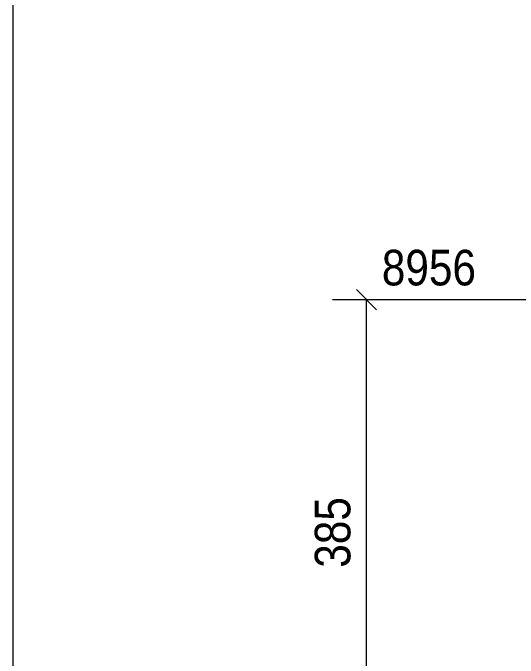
# Model space of a CAD drawing. Header units: millimetres. Extents: x 2 to 579, y 1 to 825.
# Drawn here: x 5 to 47.5, y 659.5 to 713.8 of the extents above; entities that cross this region are included whole.
import ezdxf

# ---------------------------------------------------------------- set-up
doc = ezdxf.new("R2010")
doc.units = ezdxf.units.MM
doc.linetypes.add('XKITLINE00', pattern=[0])
doc.layers.add('Dimensions', color=7, linetype='Continuous', lineweight=0)
doc.layers.add('DrawingSheet', color=5, linetype='Continuous', lineweight=0)
doc.styles.add('ARIAL', font='ARIAL.TTF')

# ---------------------------------------------------------------- blocks, each defined once
blk = doc.blocks.new('*A69')
at = {"layer": 'DrawingSheet', "color": 5, "linetype": 'XKITLINE00', "lineweight": 0}
blk.add_line((5, 825), (5, 5), dxfattribs=at)
blk = doc.blocks.new('*A132')
at = {"layer": 'Dimensions', "color": 7, "linetype": 'XKITLINE00', "lineweight": 0}
for p, q in [((33.923, 690.532), (35.62, 688.835)), ((59.772, 689.684), (31.922, 689.684)), ((34.772, 651.227), (34.772, 689.684)), ((33.923, 652.076), (35.62, 650.379)), ((54.322, 651.227), (31.922, 651.227))]:
    blk.add_line(p, q, dxfattribs=at)
at = {"layer": 'Dimensions', "color": 3}
for p in [(34.772, 689.684), (34.772, 651.227)]:
    blk.add_point(p, dxfattribs=at)
at = {"layer": 'Dimensions', "color": 3, "style": 'ARIAL', "width": 0.85}
blk.add_text('8956', height=3, dxfattribs=at).set_placement((36.072, 690.884))
blk.add_text('385', height=3, rotation=90.0002, dxfattribs=at).set_placement((33.422, 667.118))

msp = doc.modelspace()

# ---------------------------------------------------------------- block references
at = {"lineweight": 0}
for name in ['*A69', '*A132']:
    msp.add_blockref(name, (0, 0), dxfattribs=at)

doc.saveas('drawing.dxf')
